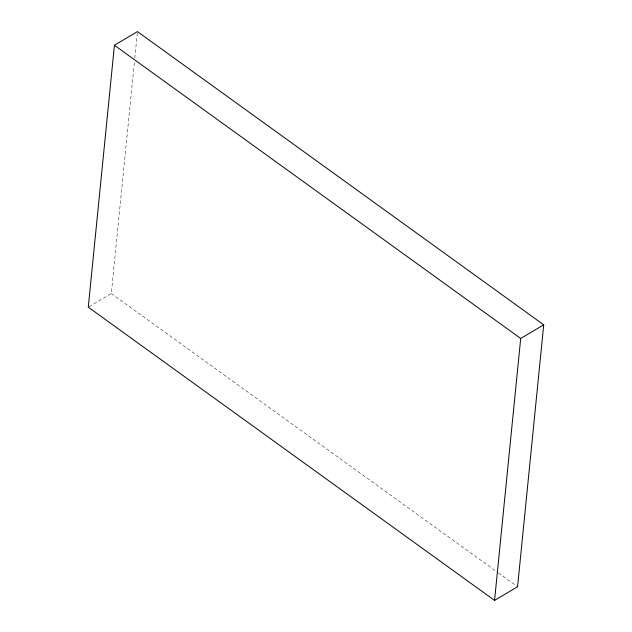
<?xml version="1.0" encoding="UTF-8"?>
<svg xmlns="http://www.w3.org/2000/svg" width="632" height="632" viewBox="0 0 632 632"><rect width="100%" height="100%" fill="white"/><g stroke="black" fill="none" stroke-linecap="round" stroke-linejoin="round"><path stroke-width="0.47" stroke-dasharray="3.16 2.37" d="M89.104 306.686L111.295 293.532L134.403 62.015M134.798 58.089L137.444 31.6M111.295 293.532L497.582 572.331M498.379 572.908L516.779 586.18"/><path stroke-width="0.95" d="M114.424 45.243L88.282 307.176L494.556 600.4L517.576 586.757L543.717 324.824L137.444 31.6L114.424 45.243L520.705 338.468L494.556 600.4M520.705 338.468L543.717 324.824"/></g></svg>
